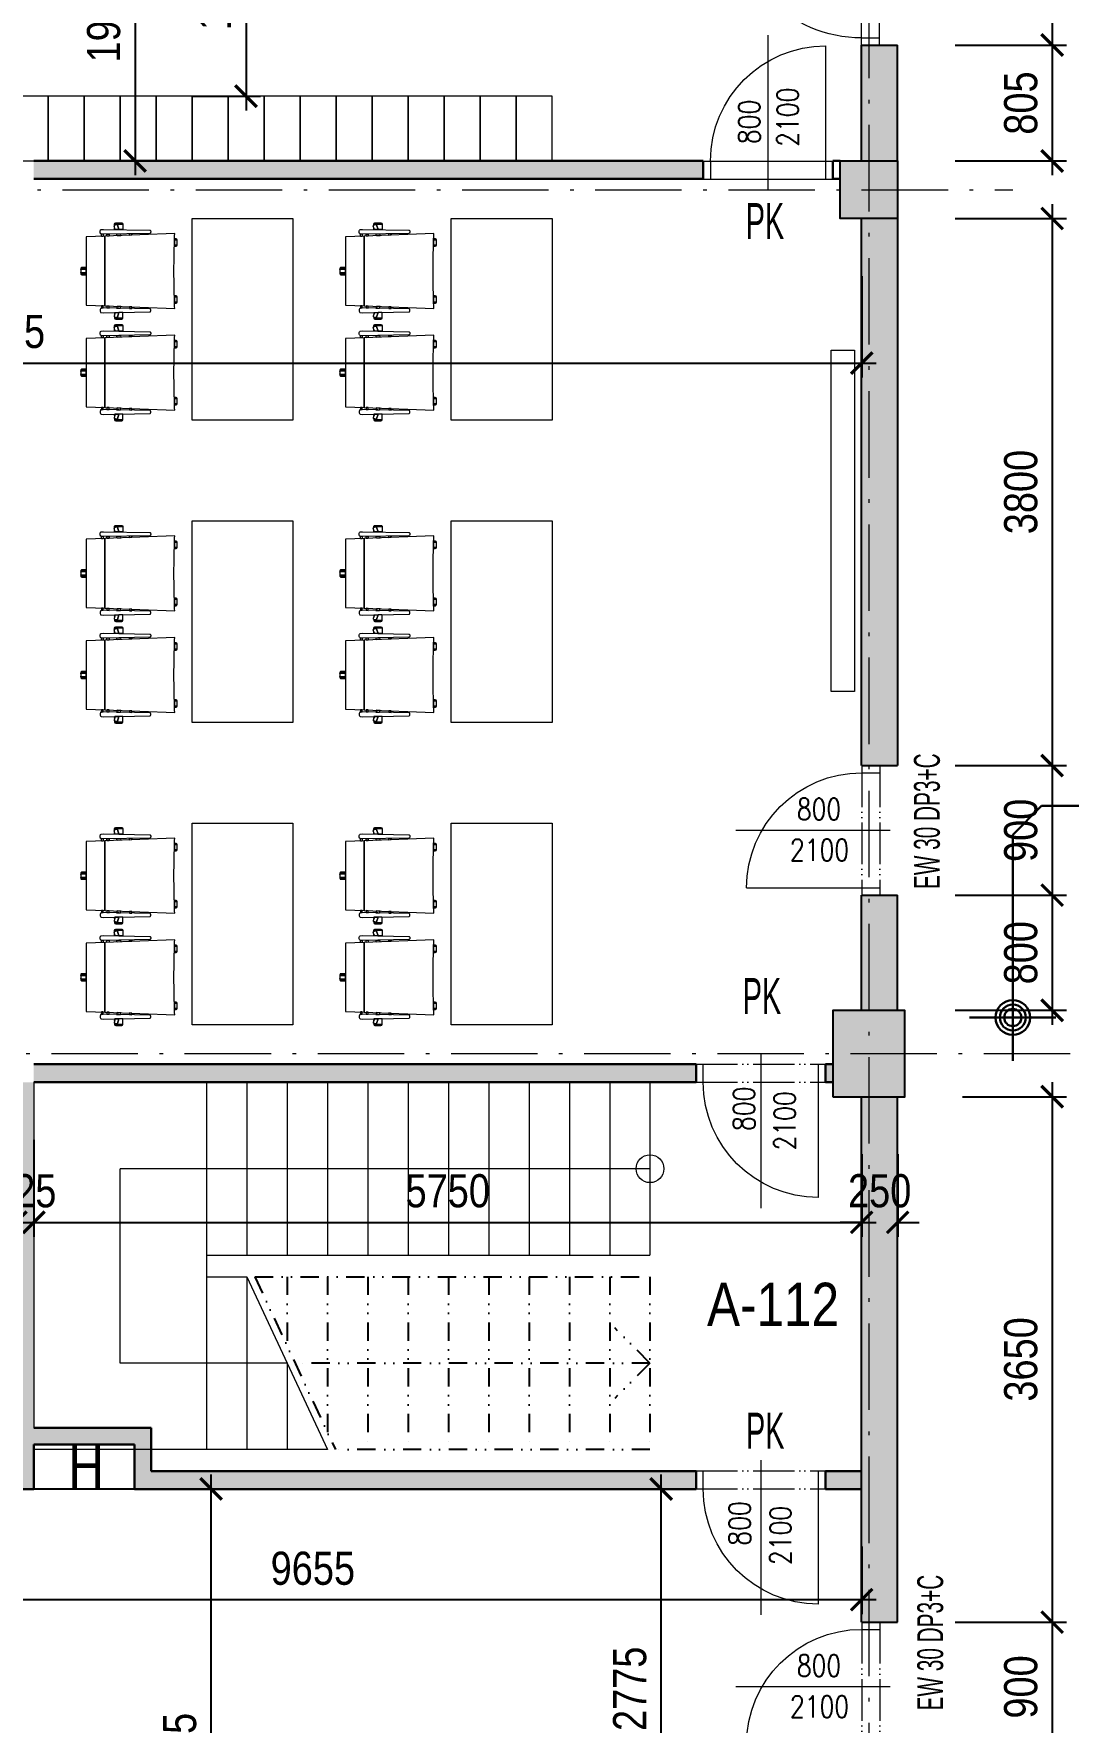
# Model space of a CAD drawing. Header units: millimetres. Extents: x 325046 to 1268204, y 1875583 to 2761998.
# Drawn here: x 712279 to 719464, y 2538248 to 2549976 of the extents above; entities that cross this region are included whole.
import ezdxf

# ---------------------------------------------------------------- set-up
doc = ezdxf.new("R2010")
doc.units = ezdxf.units.MM
doc.header["$LTSCALE"] = 100
doc.header["$PDMODE"] = 65
for name, pattern in [('ACAD_ISO05W100', [33, 24, -3, 0, -3, 0, -3]), ('ACAD_ISO10W100', [18.5, 12, -3, 0.5, -3]), ('DIVIDE', [31.75, 12.7, -6.35, 0, -6.35, 0, -6.35]), ('SO02_F11anp01$0${ Leader Line}', [0])]:
    doc.linetypes.add(name, pattern=pattern)
for name, color, linetype, lineweight in [('A_KCE.tence', 7, 'Continuous', 13), ('Objekty - osy', 5, 'ACAD_ISO10W100', 20), ('ŠRAF-YTONG', 54, 'Continuous', 9), ('ŽB - Šraf-prefa', 253, 'Continuous', 13)]:
    doc.layers.add(name, color=color, linetype=linetype, lineweight=lineweight)
for name, color, linetype, lineweight, true_color in [('DVEŘE - POPIS', 7, 'Continuous', 5, 0x008a22), ('INTERIÉR', 7, 'Continuous', 5, 0xa65930), ('Korabek-trasy', 7, 'Continuous', 30, 0x7478c3), ('Korabek-vpuste', 7, 'Continuous', 30, 0x6f7ceb), ('otvory', 7, 'Continuous', 20, 0xb30000), ('PO - dveře a odolnosti', 7, 'Continuous', 9, 0xc51645), ('PŘÍČKY - SDK', 7, 'Continuous', 30, 0x6a1174)]:
    doc.layers.add(name, color=color, linetype=linetype, lineweight=lineweight, true_color=true_color)
for name, color, linetype in [('H - hydranty', 1, 'Continuous'), ('kóty 100', 5, 'Continuous'), ('NRŘ', 6, 'DIVIDE'), ('PŘÍČKY - ZDĚNÉ', 4, 'Continuous'), ('ČÍSLO MÍSTNOSTI', 4, 'Continuous'), ('ŽB- SLOUPY', 3, 'Continuous')]:
    doc.layers.add(name, color=color, linetype=linetype)
doc.layers.add('ŠRAF - SDK', color=7, linetype='Continuous', true_color=0xfbe0ee)
doc.styles.add('ARIAL NARROW', font='ARIALN.TTF')
doc.styles.add('FSIMPLEX', font='simplex.shx')
doc.dimstyles.new('100', dxfattribs={"dimscale": 100, "dimtxt": 2.3, "dimasz": 1.5, "dimexe": 1, "dimexo": 4, "dimgap": 1, "dimtad": 1, "dimdec": 0, "dimzin": 0, "dimdsep": 46, "dimtxsty": 'ARIAL NARROW', "dimblk": 'ARCHTICK', "dimcen": 4, "dimdle": 1, "dimclrd": 256, "dimclre": 256, "dimclrt": 7, "dimadec": 0, "dimazin": 0, "dimtfac": 1, "dimtdec": 0, "dimtix": 1, "dimtofl": 0, "dimtmove": 0, "dimatfit": 2, "dimldrblk": 'OBLIQUE', "dimfxl": 1, "dimtolj": 1, "dimtzin": 0, "dimlwd": -1, "dimlwe": -1, "dimarcsym": 1})

# ---------------------------------------------------------------- blocks, each defined once
blk = doc.blocks.new('vpust_tučně')
at = {"layer": 'Korabek-vpuste'}
for p, q in [((53.1457, 90.6713), (53.1457, 91.1713)), ((52.8957, 90.9213), (53.3957, 90.9213))]:
    blk.add_line(p, q, dxfattribs=at)
for radius in [0.1, 0.075, 0.05]:
    blk.add_circle((53.1457, 90.9213), radius, dxfattribs=at)
blk = doc.blocks.new('A$C73023567')
at = {"layer": 'Korabek-trasy'}
for p, q in [((13475.3, 78565.6), (13275, 78365.2)), ((23274.7, 78565.6), (13475.3, 78565.6)), ((13275, 77095.6), (13275, 78365.2))]:
    blk.add_line(p, q, dxfattribs=at)
at = {"layer": 'Korabek-vpuste', "xscale": 1200, "yscale": 1200, "zscale": 1200, "rotation": 269.9999999927888}
blk.add_blockref('vpust_tučně', (-95830.6, 140870.4), dxfattribs=at)
blk = doc.blocks.new('A$C2DA8013F')
at = {"layer": 'otvory'}
for p, q in [((75, 850), (1000, 850)), ((875, 50), (1000, 50))]:
    blk.add_line(p, q, dxfattribs=at)
at = {"layer": 'otvory', "linetype": 'ACAD_ISO05W100', "ltscale": 0.12}
for p, q in [((875, 0), (875, 900)), ((1000, 0), (1000, 900))]:
    blk.add_line(p, q, dxfattribs=at)
at = {"layer": 'otvory', "ltscale": 2, "transparency": 33554687}
blk.add_line((1074, 450), (0, 450), dxfattribs=at)
blk.add_arc((875, 850), 800, 180, 270, dxfattribs=at)
blk = doc.blocks.new('A$C2EF056AC')
at = {"layer": 'otvory', "linetype": 'ACAD_ISO05W100', "ltscale": 0.12}
for p, q in [((900, 1000), (900, 0)), ((1025, 1000), (1025, 0))]:
    blk.add_line(p, q, dxfattribs=at)
at = {"layer": 'otvory'}
for p, q in [((900, 950), (1025, 950)), ((0, 50), (1025, 50))]:
    blk.add_line(p, q, dxfattribs=at)
at = {"layer": 'otvory', "ltscale": 2, "transparency": 33554687}
blk.add_line((1099, 500), (25, 500), dxfattribs=at)
blk.add_arc((900, 50), 900, 90, 180, dxfattribs=at)
blk = doc.blocks.new('A$C4B54234D')
at = {"layer": 'otvory', "linetype": 'DIVIDE', "ltscale": 8}
for p, q in [((874, 900), (874, 0)), ((999, 900), (999, 0))]:
    blk.add_line(p, q, dxfattribs=at)
at = {"layer": 'otvory'}
for p, q in [((874, 850), (999, 850)), ((74, 50), (999, 50))]:
    blk.add_line(p, q, dxfattribs=at)
at = {"layer": 'otvory', "ltscale": 2, "transparency": 33554687}
blk.add_line((1074, 450), (0, 450), dxfattribs=at)
blk.add_arc((874, 50), 800, 90, 180, dxfattribs=at)
blk = doc.blocks.new('EA119')
at = {"lineweight": 5}
for p, q in [((-0.013, 0.344), (-0.013, 0.31)), ((-0.013, 0.344), (-0.013, 0.344)), ((-0.013, 0.31), (0.013, 0.31)), ((0.009, 0.348), (-0.009, 0.348)), ((0.013, 0.31), (0.013, 0.344)), ((-0.318, 0.115), (-0.323, 0.098)), ((-0.321, 0.093), (-0.288, 0.083)), ((-0.289, 0.109), (-0.313, 0.117)), ((-0.288, 0.083), (-0.289, 0.109)), ((-0.245, 0.095), (-0.258, 0.099)), ((-0.258, 0.099), (-0.258, 0.073)), ((-0.258, 0.073), (-0.246, 0.069)), ((-0.246, 0.069), (-0.245, 0.095)), ((0.245, 0.095), (0.258, 0.099)), ((0.246, 0.069), (0.245, 0.095)), ((0.258, 0.073), (0.246, 0.069)), ((0.258, 0.099), (0.258, 0.073)), ((0.288, 0.083), (0.289, 0.109)), ((0.321, 0.093), (0.288, 0.083)), ((0.289, 0.109), (0.313, 0.117)), ((0.318, 0.115), (0.323, 0.098))]:
    blk.add_line(p, q, dxfattribs=at)
blk.add_lwpolyline([(0.242, 0.18), (0.237, 0.31), (-0.237, 0.31), (-0.242, 0.18)], close=True)
for points in [[(-0.018, 0.348, 0.416379), (-0.025, 0.341), (-0.025, 0.31), (-0.018, 0.31)], [(-0.013, 0.344, -0.414214), (-0.009, 0.348), (-0.018, 0.348), (-0.018, 0.31), (-0.013, 0.31)], [(0.018, 0.348), (0.009, 0.348, -0.414214), (0.013, 0.344), (0.013, 0.31), (0.018, 0.31)], [(0.025, 0.341, 0.416379), (0.018, 0.348), (0.018, 0.31), (0.025, 0.31)], [(-0.26, -0.305), (-0.245, -0.304, -0.019237), (0.245, -0.304), (0.26, -0.305), (0.242, 0.18), (-0.242, 0.18)], [(-0.327, 0.113, 0.412052), (-0.334, 0.105), (-0.334, 0.063, 0.411427), (-0.327, 0.055), (-0.327, 0.055)], [(-0.288, 0.083), (-0.321, 0.093, -0.414214), (-0.323, 0.098), (-0.319, 0.113), (-0.327, 0.113), (-0.327, 0.055), (-0.291, 0.055, 0.109438), (-0.288, 0.056)], [(-0.289, 0.112, 0.072859), (-0.291, 0.113), (-0.299, 0.113), (-0.289, 0.109)], [(0.288, 0.083), (0.321, 0.093, 0.414214), (0.323, 0.098), (0.319, 0.113), (0.327, 0.113), (0.327, 0.055), (0.291, 0.055, -0.109438), (0.288, 0.056)], [(0.289, 0.112, -0.072859), (0.291, 0.113), (0.299, 0.113), (0.289, 0.109)], [(0.327, 0.113, -0.412052), (0.334, 0.105), (0.334, 0.063, -0.411427), (0.327, 0.055), (0.327, 0.055)], [(-0.216, -0.303, 0.000295), (-0.224, -0.304), (-0.224, -0.315, 0.395579), (-0.216, -0.322)], [(-0.18, -0.302, 0.001403), (-0.216, -0.303), (-0.216, -0.322), (-0.18, -0.322)], [(-0.173, -0.302, 0.000295), (-0.18, -0.302), (-0.18, -0.322, 0.412052), (-0.173, -0.314)], [(0.18, -0.302, 0.000295), (0.173, -0.302), (0.173, -0.314, 0.412052), (0.18, -0.322)], [(0.216, -0.303, 0.001403), (0.18, -0.302), (0.18, -0.322), (0.216, -0.322)], [(0.224, -0.304, 0.000295), (0.216, -0.303), (0.216, -0.322, 0.395579), (0.224, -0.315)]]:
    blk.add_lwpolyline(points, format="xyb", close=True)
for points in [[(-0.256, 0.191), (-0.258, 0.207, 0.259803), (-0.262, 0.212, 0.177342), (-0.284, 0.212, 0.259803), (-0.288, 0.207), (-0.29, 0.191), (-0.284, -0.131, 0.299794), (-0.282, -0.136, 0.089988), (-0.276, -0.138, 0.083071), (-0.27, -0.138, 0.089988), (-0.264, -0.136, 0.299794), (-0.262, -0.131)], [(0.256, 0.191), (0.258, 0.207, -0.259803), (0.262, 0.212, -0.177342), (0.284, 0.212, -0.259803), (0.288, 0.207), (0.29, 0.191), (0.284, -0.131, -0.299794), (0.282, -0.136, -0.089988), (0.276, -0.138, -0.083071), (0.27, -0.138, -0.089988), (0.264, -0.136, -0.299794), (0.262, -0.131)]]:
    blk.add_lwpolyline(points, format="xyb", close=True, dxfattribs=at)
for points in [[(-0.241, 0.205), (-0.258, 0.205), (-0.256, 0.193), (-0.241, 0.193)], [(-0.243, 0.152), (-0.242, 0.166), (-0.256, 0.166), (-0.257, 0.152)], [(0.241, 0.205), (0.258, 0.205), (0.256, 0.193), (0.241, 0.193)], [(0.243, 0.152), (0.242, 0.166), (0.256, 0.166), (0.257, 0.152)], [(-0.26, -0.007), (-0.249, -0.007), (-0.248, 0.009), (-0.259, 0.009)], [(0.26, -0.007), (0.249, -0.007), (0.248, 0.009), (0.259, 0.009)]]:
    blk.add_lwpolyline(points, close=True, dxfattribs=at)
for centre, start, end in [((-0.009, 0.344), 90, 180), ((0.009, 0.344), 0, 90), ((-0.314, 0.113), 72, 162), ((0.314, 0.113), 18, 108), ((-0.319, 0.097), 162, 252), ((0.319, 0.097), 288, 18)]:
    blk.add_arc(centre, 0.00409, start, end, dxfattribs=at)
blk = doc.blocks.new('_ARCHTICK')
at = {"color": 0, "linetype": 'ByBlock', "const_width": 0.15}
blk.add_lwpolyline([(-0.5, -0.5), (0.5, 0.5)], dxfattribs=at)
blk = doc.blocks.new('*D465')
at = {"layer": 'Defpoints', "color": 0, "ltscale": 100, "transparency": 16777216}
for p in [(716636, 2539868), (716879, 2539868), (716579, 2537093)]:
    blk.add_point(p, dxfattribs=at)
at = {"layer": 'kóty 100', "ltscale": 100, "transparency": 16777216}
for p, q in [((716636, 2536993), (716636, 2539968)), ((716479, 2539868), (716536, 2539868)), ((716979, 2537093), (716736, 2537093))]:
    blk.add_line(p, q, dxfattribs=at)
at = {"layer": 'kóty 100', "ltscale": 100, "transparency": 16777216, "xscale": 150, "yscale": 150, "zscale": 150}
for p, rotation in [((716636, 2539868), 90), ((716636, 2537093), 270)]:
    blk.add_blockref('_ARCHTICK', p, dxfattribs=dict(at, rotation=rotation))
at = {"layer": 'kóty 100', "color": 7, "ltscale": 100, "transparency": 16777216, "insert": (716419, 2538480), "char_height": 230, "attachment_point": 5, "rotation": 90, "style": 'ARIAL NARROW'}
blk.add_mtext('\\A1;2775', dxfattribs=at)
blk = doc.blocks.new('_Oblique')
at = {"color": 0, "lineweight": -2}
blk.add_line((-0.5, -0.5), (0.5, 0.5), dxfattribs=at)
blk = doc.blocks.new('*D478')
at = {"layer": 'Defpoints', "color": 0, "ltscale": 100, "transparency": 16777216}
for p in [(712129, 2551048), (712279, 2549093), (712982, 2549093)]:
    blk.add_point(p, dxfattribs=at)
at = {"layer": 'kóty 100', "ltscale": 100, "transparency": 16777216}
for p, q in [((712982, 2551148), (712982, 2548993)), ((712529, 2551048), (713082, 2551048)), ((712679, 2549093), (713082, 2549093))]:
    blk.add_line(p, q, dxfattribs=at)
at = {"layer": 'kóty 100', "ltscale": 100, "transparency": 16777216, "xscale": 150, "yscale": 150, "zscale": 150}
for p, rotation in [((712982, 2551048), 90), ((712982, 2549093), 270)]:
    blk.add_blockref('_ARCHTICK', p, dxfattribs=dict(at, rotation=rotation))
at = {"layer": 'kóty 100', "color": 7, "ltscale": 100, "transparency": 16777216, "insert": (712765, 2550070), "char_height": 230, "attachment_point": 5, "rotation": 90, "style": 'ARIAL NARROW'}
blk.add_mtext('\\A1;1955', dxfattribs=at)
blk = doc.blocks.new('*D486')
at = {"layer": 'Defpoints', "color": 0, "ltscale": 100, "transparency": 16777216}
for p in [(712054, 2539868), (713510, 2539868), (714050, 2536173)]:
    blk.add_point(p, dxfattribs=at)
at = {"layer": 'kóty 100', "ltscale": 100, "transparency": 16777216}
for p, q in [((713510, 2536073), (713510, 2539968)), ((712454, 2539868), (713610, 2539868)), ((713650, 2536173), (713410, 2536173))]:
    blk.add_line(p, q, dxfattribs=at)
at = {"layer": 'kóty 100', "ltscale": 100, "transparency": 16777216, "xscale": 150, "yscale": 150, "zscale": 150}
for p, rotation in [((713510, 2539868), 90), ((713510, 2536173), 270)]:
    blk.add_blockref('_ARCHTICK', p, dxfattribs=dict(at, rotation=rotation))
at = {"layer": 'kóty 100', "color": 7, "ltscale": 100, "transparency": 16777216, "insert": (713293, 2538020), "char_height": 230, "attachment_point": 5, "rotation": 90, "style": 'ARIAL NARROW'}
blk.add_mtext('\\A1;3695', dxfattribs=at)
blk = doc.blocks.new('*D487')
at = {"layer": 'Defpoints', "color": 0, "ltscale": 100, "transparency": 16777216}
for p in [(708374, 2539868), (718029, 2539868), (708374, 2539099)]:
    blk.add_point(p, dxfattribs=at)
at = {"layer": 'kóty 100', "ltscale": 100, "transparency": 16777216}
for p, q in [((708374, 2539468), (708374, 2538999)), ((718029, 2539468), (718029, 2538999)), ((718129, 2539099), (708274, 2539099))]:
    blk.add_line(p, q, dxfattribs=at)
at = {"layer": 'kóty 100', "ltscale": 100, "transparency": 16777216, "xscale": 150, "yscale": 150, "zscale": 150, "rotation": 180}
blk.add_blockref('_ARCHTICK', (708374, 2539099), dxfattribs=at)
at = {"layer": 'kóty 100', "ltscale": 100, "transparency": 16777216, "xscale": 150, "yscale": 150, "zscale": 150}
blk.add_blockref('_ARCHTICK', (718029, 2539099), dxfattribs=at)
at = {"layer": 'kóty 100', "color": 7, "ltscale": 100, "transparency": 16777216, "insert": (714217, 2539316), "char_height": 230, "attachment_point": 5, "style": 'ARIAL NARROW'}
blk.add_mtext('\\A1;9655', dxfattribs=at)
blk = doc.blocks.new('*D489')
at = {"layer": 'Defpoints', "color": 0, "ltscale": 100, "transparency": 16777216}
for p in [(705954, 2548693), (718029, 2548693), (718029, 2547689)]:
    blk.add_point(p, dxfattribs=at)
at = {"layer": 'kóty 100', "ltscale": 100, "transparency": 16777216}
for p, q in [((705954, 2548293), (705954, 2547589)), ((718029, 2548293), (718029, 2547589)), ((705854, 2547689), (718129, 2547689))]:
    blk.add_line(p, q, dxfattribs=at)
at = {"layer": 'kóty 100', "ltscale": 100, "transparency": 16777216, "xscale": 150, "yscale": 150, "zscale": 150, "rotation": 180}
blk.add_blockref('_ARCHTICK', (705954, 2547689), dxfattribs=at)
at = {"layer": 'kóty 100', "ltscale": 100, "transparency": 16777216, "xscale": 150, "yscale": 150, "zscale": 150}
blk.add_blockref('_ARCHTICK', (718029, 2547689), dxfattribs=at)
at = {"layer": 'kóty 100', "color": 7, "ltscale": 100, "transparency": 16777216, "insert": (711991, 2547907), "char_height": 230, "attachment_point": 5, "style": 'ARIAL NARROW'}
blk.add_mtext('\\A1;12075', dxfattribs=at)
blk = doc.blocks.new('*D501')
at = {"layer": 'Defpoints', "color": 0, "ltscale": 100, "transparency": 16777216}
for p in [(712154, 2542693), (712279, 2542693), (712279, 2541720)]:
    blk.add_point(p, dxfattribs=at)
at = {"layer": 'kóty 100', "ltscale": 100, "transparency": 16777216}
for p, q in [((712154, 2542293), (712154, 2541620)), ((712279, 2542293), (712279, 2541620)), ((712154, 2541720), (712004, 2541720)), ((712279, 2541720), (712429, 2541720))]:
    blk.add_line(p, q, dxfattribs=at)
at = {"layer": 'kóty 100', "ltscale": 100, "transparency": 16777216, "xscale": 150, "yscale": 150, "zscale": 150}
blk.add_blockref('_ARCHTICK', (712154, 2541720), dxfattribs=at)
at = {"layer": 'kóty 100', "ltscale": 100, "transparency": 16777216, "xscale": 150, "yscale": 150, "zscale": 150, "rotation": 180}
blk.add_blockref('_ARCHTICK', (712279, 2541720), dxfattribs=at)
at = {"layer": 'kóty 100', "color": 7, "ltscale": 100, "transparency": 16777216, "insert": (712216, 2541938), "char_height": 230, "attachment_point": 5, "style": 'ARIAL NARROW'}
blk.add_mtext('\\A1;125', dxfattribs=at)
blk = doc.blocks.new('*D502')
at = {"layer": 'Defpoints', "color": 0, "ltscale": 100, "transparency": 16777216}
for p in [(712279, 2542693), (718029, 2542593), (718029, 2541720)]:
    blk.add_point(p, dxfattribs=at)
at = {"layer": 'kóty 100', "ltscale": 100, "transparency": 16777216}
for p, q in [((712279, 2542293), (712279, 2541620)), ((718029, 2542193), (718029, 2541620)), ((712179, 2541720), (718129, 2541720))]:
    blk.add_line(p, q, dxfattribs=at)
at = {"layer": 'kóty 100', "ltscale": 100, "transparency": 16777216, "xscale": 150, "yscale": 150, "zscale": 150, "rotation": 180}
blk.add_blockref('_ARCHTICK', (712279, 2541720), dxfattribs=at)
at = {"layer": 'kóty 100', "ltscale": 100, "transparency": 16777216, "xscale": 150, "yscale": 150, "zscale": 150}
blk.add_blockref('_ARCHTICK', (718029, 2541720), dxfattribs=at)
at = {"layer": 'kóty 100', "color": 7, "ltscale": 100, "transparency": 16777216, "insert": (715154, 2541938), "char_height": 230, "attachment_point": 5, "style": 'ARIAL NARROW'}
blk.add_mtext('\\A1;5750', dxfattribs=at)
blk = doc.blocks.new('*D503')
at = {"layer": 'Defpoints', "color": 0, "ltscale": 100, "transparency": 16777216}
for p in [(718029, 2542593), (718279, 2542593), (718279, 2541720)]:
    blk.add_point(p, dxfattribs=at)
at = {"layer": 'kóty 100', "ltscale": 100, "transparency": 16777216}
for p, q in [((718029, 2542193), (718029, 2541620)), ((718279, 2542193), (718279, 2541620)), ((718029, 2541720), (717879, 2541720)), ((718279, 2541720), (718429, 2541720))]:
    blk.add_line(p, q, dxfattribs=at)
at = {"layer": 'kóty 100', "ltscale": 100, "transparency": 16777216, "xscale": 150, "yscale": 150, "zscale": 150}
blk.add_blockref('_ARCHTICK', (718029, 2541720), dxfattribs=at)
at = {"layer": 'kóty 100', "ltscale": 100, "transparency": 16777216, "xscale": 150, "yscale": 150, "zscale": 150, "rotation": 180}
blk.add_blockref('_ARCHTICK', (718279, 2541720), dxfattribs=at)
at = {"layer": 'kóty 100', "color": 7, "ltscale": 100, "transparency": 16777216, "insert": (718154, 2541938), "char_height": 230, "attachment_point": 5, "style": 'ARIAL NARROW'}
blk.add_mtext('\\A1;250', dxfattribs=at)
blk = doc.blocks.new('*D561')
at = {"layer": 'Defpoints', "color": 0, "ltscale": 100, "transparency": 16777216}
for p in [(718279, 2550898), (718279, 2549898), (719352, 2549898)]:
    blk.add_point(p, dxfattribs=at)
at = {"layer": 'kóty 100', "ltscale": 100, "transparency": 16777216}
for p, q in [((719352, 2550998), (719352, 2549798)), ((718679, 2550898), (719452, 2550898)), ((718679, 2549898), (719452, 2549898))]:
    blk.add_line(p, q, dxfattribs=at)
at = {"layer": 'kóty 100', "ltscale": 100, "transparency": 16777216, "xscale": 150, "yscale": 150, "zscale": 150}
for p, rotation in [((719352, 2550898), 90), ((719352, 2549898), 270)]:
    blk.add_blockref('_ARCHTICK', p, dxfattribs=dict(at, rotation=rotation))
at = {"layer": 'kóty 100', "color": 7, "ltscale": 100, "transparency": 16777216, "insert": (719135, 2550398), "char_height": 230, "attachment_point": 5, "rotation": 90, "style": 'ARIAL NARROW'}
blk.add_mtext('\\A1;1000', dxfattribs=at)
blk = doc.blocks.new('*D562')
at = {"layer": 'Defpoints', "color": 0, "ltscale": 100, "transparency": 16777216}
for p in [(718279, 2549898), (718279, 2549093), (719352, 2549093)]:
    blk.add_point(p, dxfattribs=at)
at = {"layer": 'kóty 100', "ltscale": 100, "transparency": 16777216}
for p, q in [((718679, 2549898), (719452, 2549898)), ((719352, 2549998), (719352, 2548993)), ((718679, 2549093), (719452, 2549093))]:
    blk.add_line(p, q, dxfattribs=at)
at = {"layer": 'kóty 100', "ltscale": 100, "transparency": 16777216, "xscale": 150, "yscale": 150, "zscale": 150}
for p, rotation in [((719352, 2549898), 90), ((719352, 2549093), 270)]:
    blk.add_blockref('_ARCHTICK', p, dxfattribs=dict(at, rotation=rotation))
at = {"layer": 'kóty 100', "color": 7, "ltscale": 100, "transparency": 16777216, "insert": (719135, 2549495), "char_height": 230, "attachment_point": 5, "rotation": 90, "style": 'ARIAL NARROW'}
blk.add_mtext('\\A1;805', dxfattribs=at)
blk = doc.blocks.new('*D563')
at = {"layer": 'Defpoints', "color": 0, "ltscale": 100, "transparency": 16777216}
for p in [(718279, 2548693), (718279, 2544893), (719352, 2544893)]:
    blk.add_point(p, dxfattribs=at)
at = {"layer": 'kóty 100', "ltscale": 100, "transparency": 16777216}
for p, q in [((719352, 2548793), (719352, 2544793)), ((718679, 2548693), (719452, 2548693)), ((718679, 2544893), (719452, 2544893))]:
    blk.add_line(p, q, dxfattribs=at)
at = {"layer": 'kóty 100', "ltscale": 100, "transparency": 16777216, "xscale": 150, "yscale": 150, "zscale": 150}
for p, rotation in [((719352, 2548693), 90), ((719352, 2544893), 270)]:
    blk.add_blockref('_ARCHTICK', p, dxfattribs=dict(at, rotation=rotation))
at = {"layer": 'kóty 100', "color": 7, "ltscale": 100, "transparency": 16777216, "insert": (719135, 2546793), "char_height": 230, "attachment_point": 5, "rotation": 90, "style": 'ARIAL NARROW'}
blk.add_mtext('\\A1;3800', dxfattribs=at)
blk = doc.blocks.new('*D564')
at = {"layer": 'Defpoints', "color": 0, "ltscale": 100, "transparency": 16777216}
for p in [(718279, 2544893), (718279, 2543993), (719352, 2543993)]:
    blk.add_point(p, dxfattribs=at)
at = {"layer": 'kóty 100', "ltscale": 100, "transparency": 16777216}
for p, q in [((719352, 2544993), (719352, 2543893)), ((718679, 2544893), (719452, 2544893)), ((718679, 2543993), (719452, 2543993))]:
    blk.add_line(p, q, dxfattribs=at)
at = {"layer": 'kóty 100', "ltscale": 100, "transparency": 16777216, "xscale": 150, "yscale": 150, "zscale": 150}
for p, rotation in [((719352, 2544893), 90), ((719352, 2543993), 270)]:
    blk.add_blockref('_ARCHTICK', p, dxfattribs=dict(at, rotation=rotation))
at = {"layer": 'kóty 100', "color": 7, "ltscale": 100, "transparency": 16777216, "insert": (719135, 2544443), "char_height": 230, "attachment_point": 5, "rotation": 90, "style": 'ARIAL NARROW'}
blk.add_mtext('\\A1;900', dxfattribs=at)
blk = doc.blocks.new('*D565')
at = {"layer": 'Defpoints', "color": 0, "ltscale": 100, "transparency": 16777216}
for p in [(718279, 2543993), (718279, 2543193), (719352, 2543193)]:
    blk.add_point(p, dxfattribs=at)
at = {"layer": 'kóty 100', "ltscale": 100, "transparency": 16777216}
for p, q in [((719352, 2544093), (719352, 2543093)), ((718679, 2543993), (719452, 2543993)), ((718679, 2543193), (719452, 2543193))]:
    blk.add_line(p, q, dxfattribs=at)
at = {"layer": 'kóty 100', "ltscale": 100, "transparency": 16777216, "xscale": 150, "yscale": 150, "zscale": 150}
for p, rotation in [((719352, 2543993), 90), ((719352, 2543193), 270)]:
    blk.add_blockref('_ARCHTICK', p, dxfattribs=dict(at, rotation=rotation))
at = {"layer": 'kóty 100', "color": 7, "ltscale": 100, "transparency": 16777216, "insert": (719135, 2543593), "char_height": 230, "attachment_point": 5, "rotation": 90, "style": 'ARIAL NARROW'}
blk.add_mtext('\\A1;800', dxfattribs=at)
blk = doc.blocks.new('*D566')
at = {"layer": 'Defpoints', "color": 0, "ltscale": 100, "transparency": 16777216}
for p in [(718329, 2542593), (718279, 2538943), (719352, 2538943)]:
    blk.add_point(p, dxfattribs=at)
at = {"layer": 'kóty 100', "ltscale": 100, "transparency": 16777216}
for p, q in [((719352, 2542693), (719352, 2538843)), ((718729, 2542593), (719452, 2542593)), ((718679, 2538943), (719452, 2538943))]:
    blk.add_line(p, q, dxfattribs=at)
at = {"layer": 'kóty 100', "ltscale": 100, "transparency": 16777216, "xscale": 150, "yscale": 150, "zscale": 150}
for p, rotation in [((719352, 2542593), 90), ((719352, 2538943), 270)]:
    blk.add_blockref('_ARCHTICK', p, dxfattribs=dict(at, rotation=rotation))
at = {"layer": 'kóty 100', "color": 7, "ltscale": 100, "transparency": 16777216, "insert": (719135, 2540768), "char_height": 230, "attachment_point": 5, "rotation": 90, "style": 'ARIAL NARROW'}
blk.add_mtext('\\A1;3650', dxfattribs=at)
blk = doc.blocks.new('*D567')
at = {"layer": 'Defpoints', "color": 0, "ltscale": 100, "transparency": 16777216}
for p in [(718279, 2538943), (718279, 2538043), (719352, 2538043)]:
    blk.add_point(p, dxfattribs=at)
at = {"layer": 'kóty 100', "ltscale": 100, "transparency": 16777216}
for p, q in [((719352, 2539043), (719352, 2537943)), ((718679, 2538943), (719452, 2538943)), ((718679, 2538043), (719452, 2538043))]:
    blk.add_line(p, q, dxfattribs=at)
at = {"layer": 'kóty 100', "ltscale": 100, "transparency": 16777216, "xscale": 150, "yscale": 150, "zscale": 150}
for p, rotation in [((719352, 2538943), 90), ((719352, 2538043), 270)]:
    blk.add_blockref('_ARCHTICK', p, dxfattribs=dict(at, rotation=rotation))
at = {"layer": 'kóty 100', "color": 7, "ltscale": 100, "transparency": 16777216, "insert": (719135, 2538493), "char_height": 230, "attachment_point": 5, "rotation": 90, "style": 'ARIAL NARROW'}
blk.add_mtext('\\A1;900', dxfattribs=at)
blk = doc.blocks.new('*D746')
at = {"layer": 'Defpoints', "color": 0, "ltscale": 100, "transparency": 16777216}
for p in [(712982, 2551048), (712982, 2549543), (713753, 2549543)]:
    blk.add_point(p, dxfattribs=at)
at = {"layer": 'kóty 100', "ltscale": 100, "transparency": 16777216}
for p, q in [((713753, 2551148), (713753, 2549443)), ((713382, 2551048), (713853, 2551048)), ((713382, 2549543), (713853, 2549543))]:
    blk.add_line(p, q, dxfattribs=at)
at = {"layer": 'kóty 100', "ltscale": 100, "transparency": 16777216, "xscale": 150, "yscale": 150, "zscale": 150}
for p, rotation in [((713753, 2551048), 90), ((713753, 2549543), 270)]:
    blk.add_blockref('_ARCHTICK', p, dxfattribs=dict(at, rotation=rotation))
at = {"layer": 'kóty 100', "color": 7, "ltscale": 100, "transparency": 16777216, "insert": (713535, 2550295), "char_height": 230, "attachment_point": 5, "rotation": 90, "style": 'ARIAL NARROW'}
blk.add_mtext('\\A1;1505', dxfattribs=at)

msp = doc.modelspace()

# ---------------------------------------------------------------- hatches: boundary and pattern name
at = {"layer": 'ŠRAF - SDK', "linetype": 'ByBlock', "ltscale": 100}
h = msp.add_hatch(color=256, dxfattribs=at)
h.set_gradient(color1=(145, 145, 145), color2=(0, 0, 0), one_color=1)
h.paths.add_polyline_path([(718278.7, 2549897.7), (718028.7, 2549897.7), (718028.7, 2549092.7), (718278.7, 2549092.7)])
at = {"layer": 'ŠRAF - SDK', "ltscale": 100}
h = msp.add_hatch(color=256, dxfattribs=at)
h.dxf.hatch_style = 1
h.paths.add_polyline_path([(716928.7, 2548967.7), (716928.7, 2549092.7), (712278.7, 2549092.7), (712278.7, 2548967.7)])
h.paths.add_polyline_path([(711878.7, 2548967.7), (711878.7, 2549092.7), (706403.7, 2549092.7), (706403.7, 2548967.7)])
h = msp.add_hatch(color=256, dxfattribs=at)
h.dxf.hatch_style = 1
h.paths.add_polyline_path([(711878.7, 2542817.7), (706403.7, 2542817.7), (706403.7, 2542692.7), (710228.7, 2542692.7), (710228.7, 2539992.7), (710128.7, 2539992.7), (710128.7, 2539867.7), (711153.7, 2539867.7), (711153.7, 2539992.7), (710353.7, 2539992.7), (710353.7, 2542692.7), (711878.7, 2542692.7)])
h.paths.add_polyline_path([(716878.7, 2542817.7), (712278.7, 2542817.7), (712278.7, 2542692.7), (716878.7, 2542692.7)])
h.paths.add_polyline_path([(717828.7, 2542817.7), (717778.7, 2542817.7), (717778.7, 2542692.7), (717828.7, 2542692.7)])
h.paths.add_polyline_path([(718028.7, 2539992.7), (717778.7, 2539992.7), (717778.7, 2539867.7), (718028.7, 2539867.7)])
h.paths.add_polyline_path([(712278.7, 2539867.7), (712278.7, 2542692.7), (712153.7, 2542692.7), (712153.7, 2539992.7), (712053.7, 2539992.7), (712053.7, 2539867.7)])
h.paths.add_polyline_path([(712278.7, 2540177.7), (712978.7, 2540177.7), (712978.7, 2539867.7), (716878.7, 2539867.7), (716878.7, 2539992.7), (713093.7, 2539992.7), (713093.7, 2540292.7), (712278.7, 2540292.7)])
at = {"layer": 'ŠRAF-YTONG', "ltscale": 100, "true_color": 0x919191}
h = msp.add_hatch(color=252, dxfattribs=at)
h.dxf.hatch_style = 1
h.paths.add_polyline_path([(718278.7, 2559642.7), (718028.7, 2559642.7), (718028.7, 2557392.7), (718278.7, 2557392.7)])
h.paths.add_polyline_path([(718278.7, 2556392.7), (718028.7, 2556392.7), (718028.7, 2555092.7), (718278.7, 2555092.7)])
h.paths.add_polyline_path([(718278.7, 2554692.7), (718028.7, 2554692.7), (718028.7, 2552522.7), (718278.7, 2552522.7)])
h.paths.add_polyline_path([(718278.7, 2551622.7), (718028.7, 2551622.7), (718028.7, 2550897.7), (718278.7, 2550897.7)])
h.paths.add_polyline_path([(718028.7, 2549092.7), (718278.7, 2549092.7), (718278.7, 2549897.7), (718028.7, 2549897.7)])
at = {"layer": 'ŠRAF-YTONG', "linetype": 'ByBlock', "ltscale": 100, "true_color": 0x919191}
h = msp.add_hatch(color=252, dxfattribs=at)
h.dxf.hatch_style = 1
h.paths.add_polyline_path([(718278.7, 2548692.7), (718028.7, 2548692.7), (718028.7, 2544892.7), (718278.7, 2544892.7)])
h = msp.add_hatch(color=252, dxfattribs=at)
h.dxf.hatch_style = 1
h.paths.add_polyline_path([(718278.7, 2543992.7), (718028.7, 2543992.7), (718028.7, 2543192.7), (718278.7, 2543192.7)])
h = msp.add_hatch(color=252, dxfattribs=at)
h.dxf.hatch_style = 1
h.paths.add_polyline_path([(718278.7, 2542592.7), (718028.7, 2542592.7), (718028.7, 2538942.7), (718278.7, 2538942.7)])
at = {"layer": 'ŽB - Šraf-prefa'}
h = msp.add_hatch(color=256, dxfattribs=at)
h.dxf.hatch_style = 1
h.paths.add_polyline_path([(718278.7, 2548692.7), (717878.7, 2548692.7), (717878.7, 2549092.7), (718278.7, 2549092.7)])
h = msp.add_hatch(color=256, dxfattribs=at)
h.dxf.hatch_style = 1
h.paths.add_polyline_path([(717828.7, 2542592.7), (718328.7, 2542592.7), (718328.7, 2543192.7), (717828.7, 2543192.7)])

# ---------------------------------------------------------------- linework, layer by layer
at = {"layer": 'A_KCE.tence'}
for p, q in [((712278.7, 2542692.7), (712278.7, 2540292.7)), ((712278.7, 2542692.7), (716558.7, 2542692.7)), ((713478.7, 2542692.7), (713478.7, 2540142.7)), ((713758.7, 2542692.7), (713758.7, 2541492.7)), ((714038.7, 2542692.7), (714038.7, 2541492.7)), ((714318.7, 2542692.7), (714318.7, 2541492.7)), ((714598.7, 2542692.7), (714598.7, 2541492.7)), ((714878.7, 2542692.7), (714878.7, 2541492.7)), ((715158.7, 2542692.7), (715158.7, 2541492.7)), ((715438.7, 2542692.7), (715438.7, 2541492.7)), ((715718.7, 2542692.7), (715718.7, 2541492.7)), ((715998.7, 2542692.7), (715998.7, 2541492.7)), ((716278.7, 2542692.7), (716278.7, 2541492.7)), ((716558.7, 2542692.7), (716558.7, 2541492.7)), ((712878.7, 2540742.7), (712878.7, 2542092.7)), ((716558.7, 2542092.7), (712878.7, 2542092.7)), ((713478.7, 2541492.7), (716558.7, 2541492.7)), ((713478.7, 2541342.7), (713758.7, 2541342.7)), ((713758.7, 2541342.7), (713758.7, 2540142.7)), ((714038.7, 2540742.7), (712878.7, 2540742.7)), ((714038.7, 2540742.7), (714038.7, 2540142.7)), ((712278.7, 2540177.7), (712278.7, 2540142.7)), ((714318.7, 2540142.7), (712278.7, 2540142.7))]:
    msp.add_line(p, q, dxfattribs=at)
msp.add_lwpolyline([(713758.7, 2541342.7), (714318.7, 2540142.7)], dxfattribs=at)
msp.add_circle((716558.7, 2542092.7), 96.7, dxfattribs=at)
at = {"layer": 'H - hydranty', "linetype": 'ByBlock', "ltscale": 100}
msp.add_line((712978.7, 2539867.7), (712278.7, 2539867.7), dxfattribs=at)
at = {"layer": 'INTERIÉR', "ltscale": 100}
for points in [[(712128.7, 2549542.7), (712128.7, 2549092.7), (712378.7, 2549092.7), (712378.7, 2549542.7), (712128.7, 2549542.7)], [(712378.7, 2549542.7), (712378.7, 2549092.7), (712628.7, 2549092.7), (712628.7, 2549542.7), (712378.7, 2549542.7)], [(712628.7, 2549542.7), (712628.7, 2549092.7), (712878.7, 2549092.7), (712878.7, 2549542.7), (712628.7, 2549542.7)], [(712878.7, 2549542.7), (712878.7, 2549092.7), (713128.7, 2549092.7), (713128.7, 2549542.7), (712878.7, 2549542.7)], [(713128.7, 2549542.7), (713128.7, 2549092.7), (713378.7, 2549092.7), (713378.7, 2549542.7), (713128.7, 2549542.7)], [(713378.7, 2549542.7), (713378.7, 2549092.7), (713628.7, 2549092.7), (713628.7, 2549542.7), (713378.7, 2549542.7)], [(713628.7, 2549542.7), (713628.7, 2549092.7), (713878.7, 2549092.7), (713878.7, 2549542.7), (713628.7, 2549542.7)], [(713878.7, 2549542.7), (713878.7, 2549092.7), (714128.7, 2549092.7), (714128.7, 2549542.7), (713878.7, 2549542.7)], [(714128.7, 2549542.7), (714128.7, 2549092.7), (714378.7, 2549092.7), (714378.7, 2549542.7), (714128.7, 2549542.7)], [(714378.7, 2549542.7), (714378.7, 2549092.7), (714628.7, 2549092.7), (714628.7, 2549542.7), (714378.7, 2549542.7)], [(714628.7, 2549542.7), (714628.7, 2549092.7), (714878.7, 2549092.7), (714878.7, 2549542.7), (714628.7, 2549542.7)], [(714878.7, 2549542.7), (714878.7, 2549092.7), (715128.7, 2549092.7), (715128.7, 2549542.7), (714878.7, 2549542.7)], [(715128.7, 2549542.7), (715128.7, 2549092.7), (715378.7, 2549092.7), (715378.7, 2549542.7), (715128.7, 2549542.7)], [(715378.7, 2549542.7), (715378.7, 2549092.7), (715628.7, 2549092.7), (715628.7, 2549542.7), (715378.7, 2549542.7)], [(715628.7, 2549542.7), (715628.7, 2549092.7), (715878.7, 2549092.7), (715878.7, 2549542.7), (715628.7, 2549542.7)]]:
    msp.add_lwpolyline(points, dxfattribs=at)
at = {"layer": 'INTERIÉR'}
for points in [[(713378.5, 2548692.7), (714078.7, 2548692.7), (714078.7, 2547292.8), (713378.5, 2547292.8)], [(715178.5, 2548692.7), (715878.7, 2548692.7), (715878.7, 2547292.8), (715178.5, 2547292.8)], [(717817.9, 2547778.1), (717979.4, 2547778.1), (717979.4, 2545408.4), (717817.9, 2545408.4)], [(713378.5, 2546592.6), (714078.7, 2546592.6), (714078.7, 2545192.6), (713378.5, 2545192.6)], [(715178.5, 2546592.6), (715878.7, 2546592.6), (715878.7, 2545192.6), (715178.5, 2545192.6)], [(713378.5, 2544492.6), (714078.7, 2544492.6), (714078.7, 2543092.7), (713378.5, 2543092.7)], [(715178.5, 2544492.6), (715878.7, 2544492.6), (715878.7, 2543092.7), (715178.5, 2543092.7)]]:
    msp.add_lwpolyline(points, close=True, dxfattribs=at)
at = {"layer": 'NRŘ', "ltscale": 0.1}
for p, q in [((713813.8, 2541342.7), (716558.7, 2541342.7)), ((714038.7, 2541342.7), (714038.7, 2540861)), ((714318.7, 2541342.7), (714318.7, 2540261)), ((714598.7, 2541342.7), (714598.7, 2540142.7)), ((714878.7, 2541342.7), (714878.7, 2540142.7)), ((715158.7, 2541342.7), (715158.7, 2540142.7)), ((715438.7, 2541342.7), (715438.7, 2540142.7)), ((715718.7, 2541342.7), (715718.7, 2540142.7)), ((715998.7, 2541342.7), (715998.7, 2540142.7)), ((716278.7, 2541342.7), (716278.7, 2540142.7)), ((716558.7, 2541342.7), (716558.7, 2540142.7)), ((716558.7, 2540742.7), (716313.6, 2540987.8)), ((716558.7, 2540742.7), (714093.8, 2540742.7)), ((716558.7, 2540742.7), (716313.6, 2540497.6)), ((716558.7, 2540142.7), (714373.8, 2540142.7))]:
    msp.add_line(p, q, dxfattribs=at)
msp.add_lwpolyline([(713813.8, 2541342.7), (714373.8, 2540142.7)], dxfattribs=at)
at = {"layer": 'Objekty - osy', "ltscale": 0.5}
for points in [[(718078.7, 2591892.7), (718078.7, 2469892.7)], [(705078.7, 2548892.7), (719078.7, 2548892.7)], [(705001.7, 2542892.7), (1079001.7, 2542892.7)]]:
    msp.add_lwpolyline(points, dxfattribs=at)
at = {"layer": 'PŘÍČKY - SDK', "ltscale": 100}
for p, q in [((712278.7, 2549092.7), (716928.7, 2549092.7)), ((716928.7, 2549092.7), (716928.7, 2548967.7)), ((717828.7, 2549092.7), (717828.7, 2548967.7)), ((717828.7, 2549092.7), (717878.7, 2549092.7)), ((712278.7, 2548967.7), (716928.7, 2548967.7)), ((717828.7, 2548967.7), (717878.7, 2548967.7))]:
    msp.add_line(p, q, dxfattribs=at)
at = {"layer": 'PŘÍČKY - SDK'}
for p, q in [((712278.7, 2540292.7), (713093.7, 2540292.7)), ((713093.7, 2540292.7), (713093.7, 2539992.7)), ((712278.7, 2540177.7), (712978.7, 2540177.7)), ((712278.7, 2540177.7), (712278.7, 2539867.7)), ((712978.7, 2540177.7), (712978.7, 2539867.7)), ((713093.7, 2539992.7), (716878.7, 2539992.7)), ((712053.7, 2539867.7), (712278.7, 2539867.7)), ((712978.7, 2539867.7), (716878.7, 2539867.7))]:
    msp.add_line(p, q, dxfattribs=at)
for points in [[(712278.7, 2542817.7), (716878.7, 2542817.7)], [(716878.7, 2542692.7), (716878.7, 2542817.7)], [(717778.7, 2542692.7), (717778.7, 2542817.7)], [(717778.7, 2542817.7), (717828.7, 2542817.7)], [(712278.7, 2542692.7), (716878.7, 2542692.7)], [(717778.7, 2542692.7), (717828.7, 2542692.7)], [(716878.7, 2539992.7), (716878.7, 2539867.7)], [(717778.7, 2539992.7), (718028.7, 2539992.7)], [(717778.7, 2539992.7), (717778.7, 2539867.7)], [(717778.7, 2539867.7), (718028.7, 2539867.7)]]:
    msp.add_lwpolyline(points, dxfattribs=at)
at = {"layer": 'PŘÍČKY - ZDĚNÉ'}
for p, q in [((718028.7, 2549092.7), (718028.7, 2549897.7)), ((718028.7, 2549897.7), (718278.7, 2549897.7)), ((718278.7, 2549092.7), (718278.7, 2549897.7)), ((718028.7, 2544892.7), (718028.7, 2548692.7)), ((718278.7, 2548692.7), (718278.7, 2544892.7)), ((718028.7, 2543192.7), (718028.7, 2543992.7)), ((718278.7, 2543192.7), (718278.7, 2543992.7)), ((718028.7, 2538942.7), (718028.7, 2542592.7)), ((718278.7, 2538942.7), (718278.7, 2542592.7))]:
    msp.add_line(p, q, dxfattribs=at)
for points in [[(718028.7, 2544892.7), (718278.7, 2544892.7)], [(718028.7, 2543992.7), (718278.7, 2543992.7)], [(718028.7, 2538942.7), (718278.7, 2538942.7)]]:
    msp.add_lwpolyline(points, dxfattribs=at)
at = {"layer": 'ŽB- SLOUPY'}
for points in [[(718278.7, 2548692.7), (717878.7, 2548692.7), (717878.7, 2549092.7), (718278.7, 2549092.7)], [(717828.7, 2542592.7), (718328.7, 2542592.7), (718328.7, 2543192.7), (717828.7, 2543192.7)]]:
    msp.add_lwpolyline(points, close=True, dxfattribs=at)

# ---------------------------------------------------------------- block references
at = {"layer": 'INTERIÉR', "extrusion": (0, 0, -1), "xscale": -1000, "yscale": 1000, "zscale": -1000, "rotation": 269.9999655314031}
for p in [(-712953.2, 2548327.8), (-714753.2, 2548327.8), (-712953.2, 2547622.3), (-714753.2, 2547622.3), (-712953.2, 2546227.7), (-714753.2, 2546227.7), (-712953.2, 2545522.2), (-714753.2, 2545522.2), (-712953.2, 2544127.8), (-714753.2, 2544127.8), (-712953.2, 2543422.3), (-714753.2, 2543422.3)]:
    msp.add_blockref('EA119', p, dxfattribs=at)
at = {"layer": 'Korabek-trasy', "linetype": 'SO02_F11anp01$0${ Leader Line}'}
msp.add_blockref('A$C73023567', (705803.7, 2466047.2), dxfattribs=at)
at = {"layer": 'otvory', "ltscale": 100, "xscale": -1, "rotation": 180}
msp.add_blockref('A$C2EF056AC', (717128.7, 2550897.7), dxfattribs=at)
at = {"layer": 'otvory', "xscale": -1}
for name, p, rotation in [('A$C4B54234D', (717828.7, 2549966.4), 90), ('A$C2DA8013F', (717154, 2544892.7), 180), ('A$C2DA8013F', (716878.7, 2541818.1), 270), ('A$C2DA8013F', (716878.7, 2538993.1), 270), ('A$C2DA8013F', (717154, 2538942.7), 180)]:
    msp.add_blockref(name, p, dxfattribs=dict(at, rotation=rotation))

# ---------------------------------------------------------------- texts
at = {"layer": 'DVEŘE - POPIS', "style": 'FSIMPLEX', "width": 0.8}
for s, p in [('2100', (717590.8, 2549190.8)), ('800', (717322.8, 2549209.6)), ('800', (717286, 2542354.5)), ('2100', (717570, 2542219.1)), ('800', (717256, 2539474.5)), ('2100', (717540, 2539339.1))]:
    msp.add_text(s, height=150, rotation=90, dxfattribs=at).set_placement(p)
for s, p in [('800', (717578.3, 2544515.4)), ('2100', (717530.6, 2544231.4)), ('800', (717578.3, 2538565.4)), ('2100', (717530.6, 2538281.4))]:
    msp.add_text(s, height=150, dxfattribs=at).set_placement(p)
at = {"layer": 'H - hydranty', "linetype": 'ByBlock', "ltscale": 100, "style": 'ARIAL NARROW'}
msp.add_text('H', height=300, dxfattribs=at).set_placement((712517.8, 2539873.6))
at = {"layer": 'PO - dveře a odolnosti', "char_height": 250, "width": 3980.887, "attachment_point": 1, "style": 'ARIAL NARROW'}
for insert in [(717223.9, 2548799.9, 0), (717202.9, 2543416.9, 0), (717225.6, 2540397.8, 0)]:
    msp.add_mtext('\\A1;{\\W0.7;PK}', dxfattribs=dict(at, insert=insert))
at = {"layer": 'PO - dveře a odolnosti', "char_height": 180, "width": 3905.887, "attachment_point": 1, "rotation": 90, "style": 'ARIAL NARROW'}
for insert in [(718391.8, 2544035.2, 0), (718414.9, 2538329.5, 0)]:
    msp.add_mtext('\\A1;{\\W0.7;EW 30 DP3+C}', dxfattribs=dict(at, insert=insert))
at = {"layer": 'ČÍSLO MÍSTNOSTI', "style": 'ARIAL NARROW'}
msp.add_text('A-112', height=300, dxfattribs=at).set_placement((716955, 2541000.4))

# ---------------------------------------------------------------- dimensions: what is measured, and where the dimension line sits
at = {"layer": 'kóty 100', "ltscale": 100}
for base, p1, p2, picture, middle in [((712982, 2549092.7), (712128.6, 2551047.7), (712278.7, 2549092.7), '*D478', (712764.6, 2550070.2)), ((719352.5, 2549897.7), (718278.7, 2550897.7), (718278.7, 2549897.7), '*D561', (719135, 2550397.7)), ((719352.5, 2549092.7), (718278.7, 2549897.7), (718278.7, 2549092.7), '*D562', (719135, 2549495.2)), ((719352.5, 2544892.7), (718278.7, 2548692.7), (718278.7, 2544892.7), '*D563', (719135, 2546792.7)), ((719352.5, 2543992.7), (718278.7, 2544892.7), (718278.7, 2543992.7), '*D564', (719135, 2544442.7)), ((719352.5, 2543192.7), (718278.7, 2543992.7), (718278.7, 2543192.7), '*D565', (719135, 2543592.7)), ((719352.5, 2538942.7), (718328.7, 2542592.7), (718278.7, 2538942.7), '*D566', (719135, 2540767.7)), ((713510.1, 2539867.7), (714050.3, 2536172.7), (712053.7, 2539867.7), '*D486', (713292.7, 2538020.2)), ((716636.1, 2539867.7), (716578.7, 2537092.7), (716878.7, 2539867.7), '*D465', (716418.7, 2538480.2)), ((719352.5, 2538042.7), (718278.7, 2538942.7), (718278.7, 2538042.7), '*D567', (719135, 2538492.7))]:
    dim = msp.add_linear_dim(base=base, p1=p1, p2=p2, angle=90, dimstyle='100', override={"dimtmove": 1}, dxfattribs=at)
    dim.commit()
    dim.dimension.update_dxf_attribs({"geometry": picture, "text_midpoint": middle})
dim = msp.add_linear_dim(base=(713752.9, 2549542.7), p1=(712982, 2551047.7), p2=(712982, 2549542.7), angle=90, dimstyle='100', dxfattribs=at)
dim.commit()
dim.dimension.update_dxf_attribs({"geometry": '*D746', "text_midpoint": (713535.5, 2550295.2)})
dim = msp.add_linear_dim(base=(718028.7, 2547689.1), p1=(705953.7, 2548692.7), p2=(718028.7, 2548692.7), dimstyle='100', dxfattribs=at)
dim.commit()
dim.dimension.update_dxf_attribs({"geometry": '*D489', "text_midpoint": (711991.2, 2547906.5)})
for base, p1, p2, picture, middle in [((712278.7, 2541720.4), (712153.7, 2542692.7), (712278.7, 2542692.7), '*D501', (712216.2, 2541937.8)), ((718028.7, 2541720.4), (712278.7, 2542692.7), (718028.7, 2542592.7), '*D502', (715153.7, 2541937.8)), ((718278.7, 2541720.4), (718028.7, 2542592.7), (718278.7, 2542592.7), '*D503', (718153.7, 2541937.8))]:
    dim = msp.add_linear_dim(base=base, p1=p1, p2=p2, dimstyle='100', override={"dimtmove": 1}, dxfattribs=at)
    dim.commit()
    dim.dimension.update_dxf_attribs({"geometry": picture, "text_midpoint": middle})
dim = msp.add_linear_dim(base=(708373.7, 2539098.7), p1=(718028.7, 2539867.7), p2=(708373.7, 2539867.7), dimstyle='100', dxfattribs=at)
dim.commit()
dim.dimension.update_dxf_attribs({"geometry": '*D487', "text_midpoint": (714216.6, 2539098.7), "dimtype": 160})

doc.saveas('drawing.dxf')
